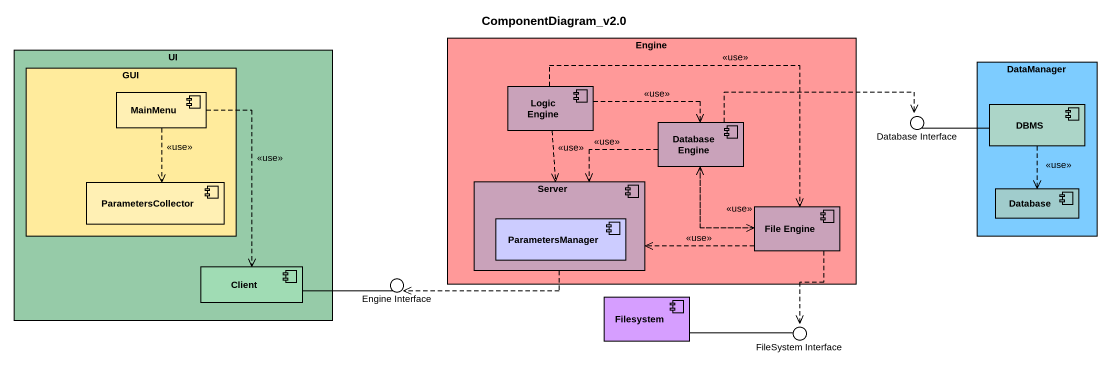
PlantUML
@startuml
title ComponentDiagram_v2.0
rectangle Engine #FF9999 {
  component "Logic Engine" as Logic_Engine #C9A2BA
  component "Database Engine" as Database_Engine #C9A2BA
  component Server #C9A2BA {
    component ParametersManager #CCCCFF
  }
  component "File Engine" as File_Engine #C9A2BA
}
rectangle UI #96CBA8 {
  rectangle GUI #FFEB9C {
    component MainMenu #FFF0B4
    component ParametersCollector #FFF0B4
  }
  component Client #A0DCB4
}
rectangle DataManager #7DCCFF {
  component DBMS #ACD5C8
  component "Database" as Database_ #A0CCCC
}
() "Database Interface" as Database_Interface
() "Engine Interface" as Engine_Interface
component Filesystem #D69EFF
() "FileSystem Interface" as FileSystem_Interface
MainMenu ..> ParametersCollector : <<use>>
MainMenu ..> Client : <<use>>
Logic_Engine .right.> Database_Engine : <<use>>
Logic_Engine ..> Server : <<use>>
Logic_Engine .right.> File_Engine : <<use>>
DBMS -left- Database_Interface
DBMS ..> Database_ : <<use>>
Database_Engine .right.> Database_Interface
Database_Engine .left.> Server : <<use>>
Database_Engine ..> File_Engine
Server .left.> Engine_Interface
File_Engine .up.> Database_Engine : <<use>>
File_Engine .left.> Server : <<use>>
File_Engine ..> FileSystem_Interface
Client -right- Engine_Interface
Filesystem -right- FileSystem_Interface
@enduml
